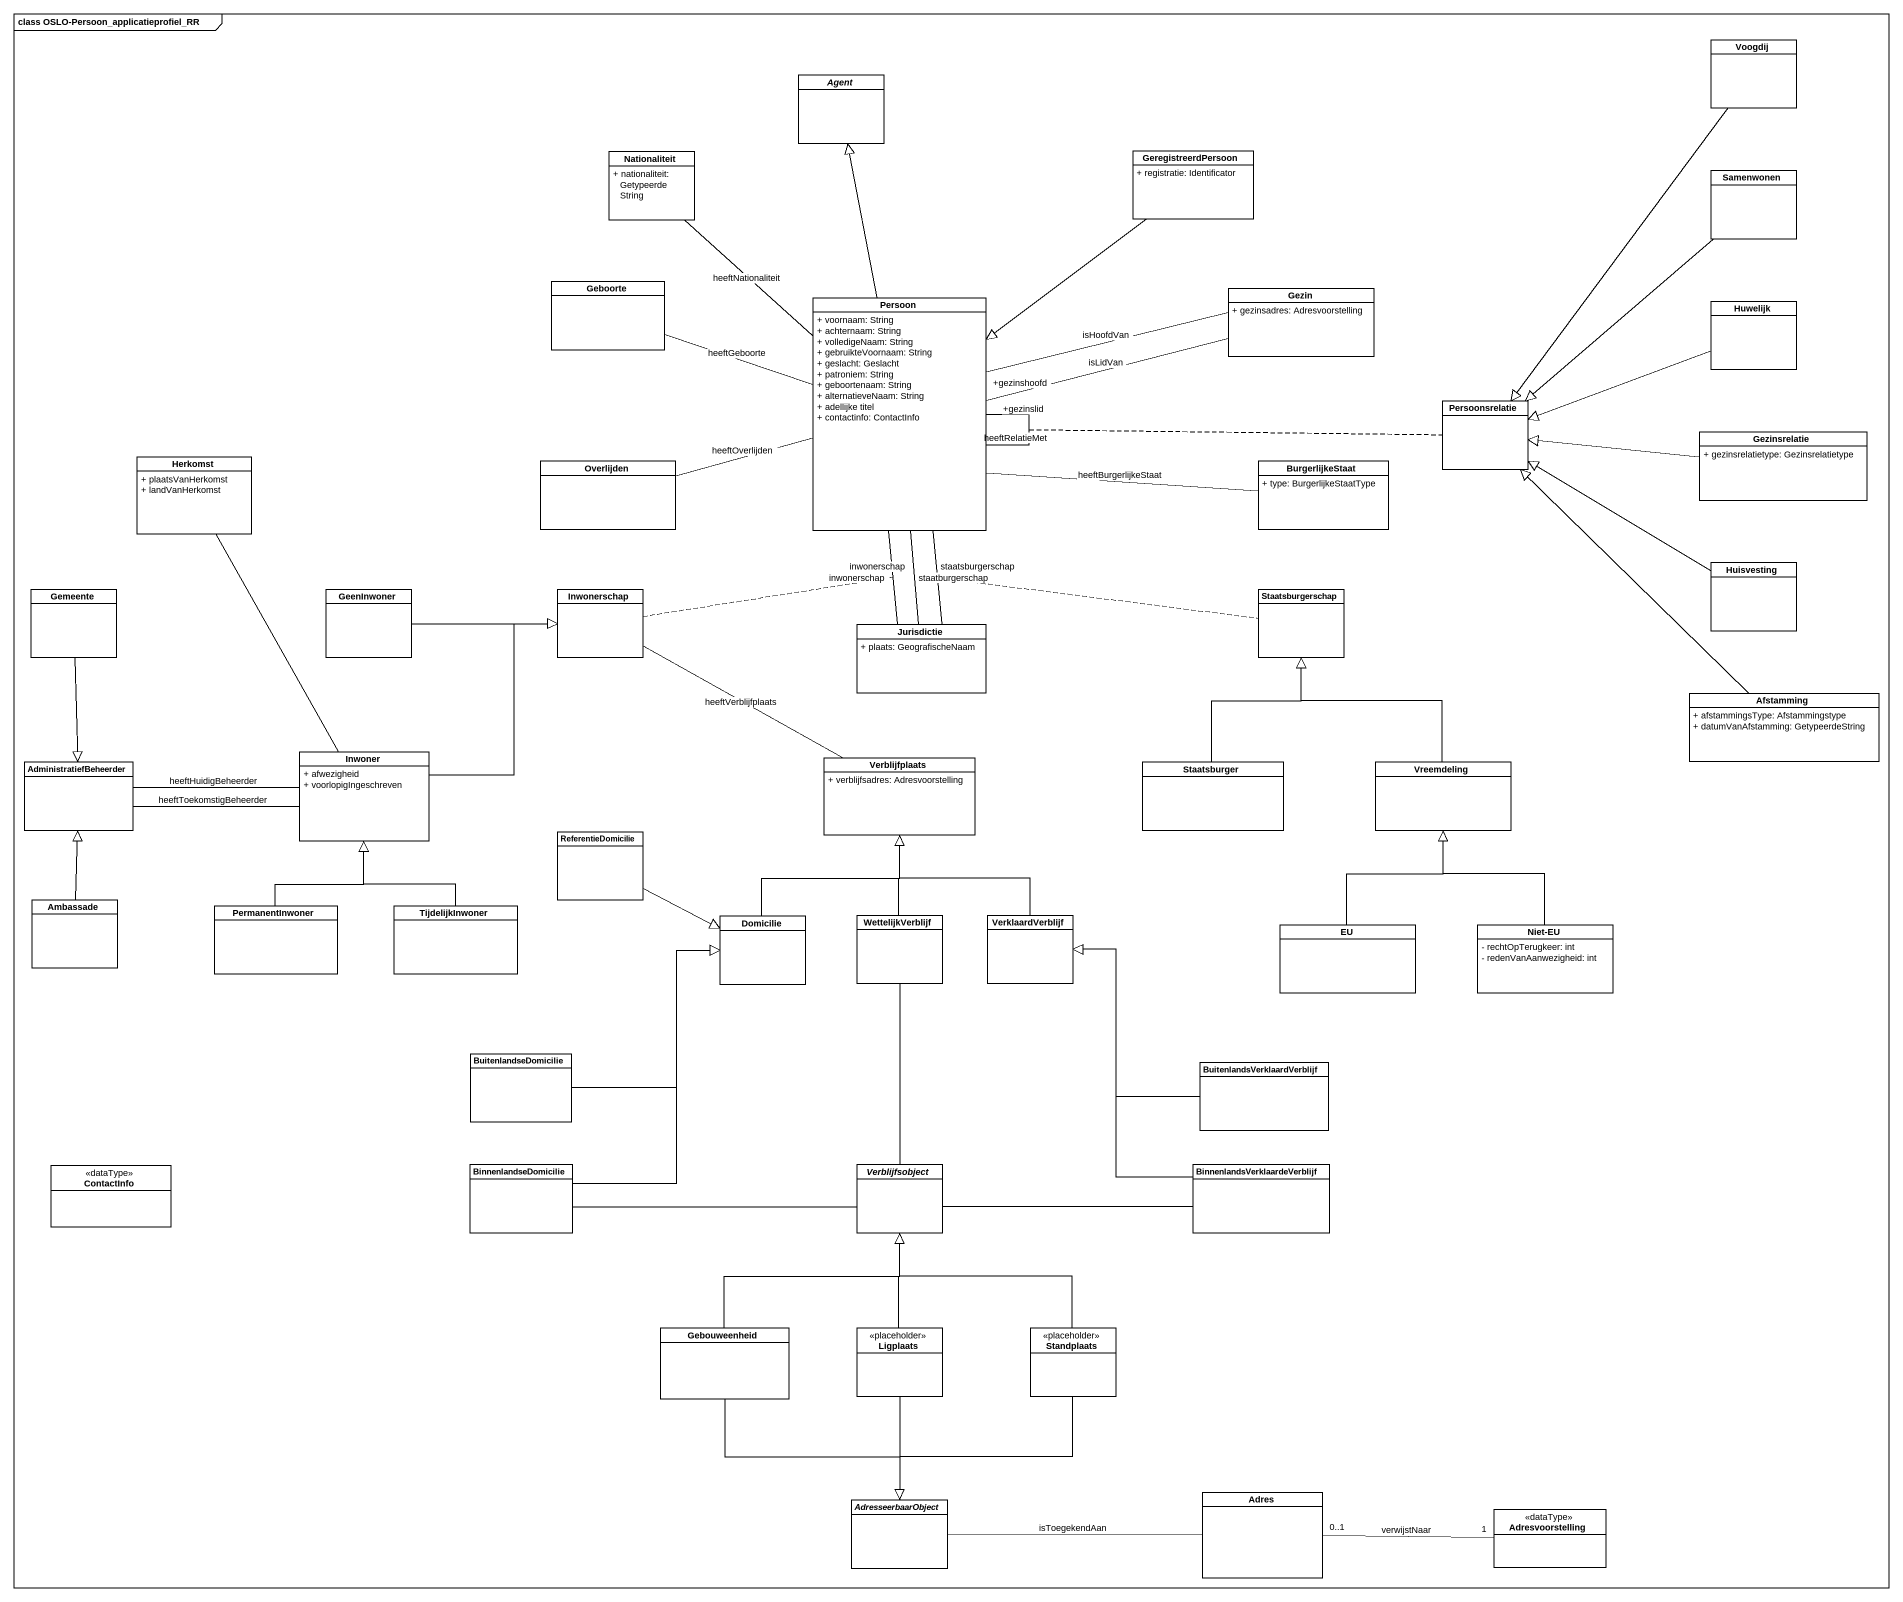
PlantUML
@startuml
mainframe class OSLO-Persoon_applicatieprofiel_RR
hide circle
hide empty members
skinparam classAttributeIconSize 0
class Voogdij
abstract class "Agent" as Agent_
class Nationaliteit {
  + nationaliteit: GetypeerdeString
}
class GeregistreerdPersoon {
  + registratie: Identificator
}
class Samenwonen
class Geboorte
class Gezin {
  + gezinsadres: Adresvoorstelling
}
class Persoon {
  + voornaam: String
  + achternaam: String
  + volledigeNaam: String
  + gebruikteVoornaam: String
  + geslacht: Geslacht
  + patroniem: String
  + geboortenaam: String
  + alternatieveNaam: String
  + adellijke titel
  + contactinfo: ContactInfo
}
class Huwelijk
class Persoonsrelatie
class Gezinsrelatie {
  + gezinsrelatietype: Gezinsrelatietype
}
class Herkomst {
  + plaatsVanHerkomst
  + landVanHerkomst
}
class Overlijden
class BurgerlijkeStaat {
  + type: BurgerlijkeStaatType
}
class Huisvesting
class Gemeente
class GeenInwoner
class Inwonerschap
class Staatsburgerschap
class Jurisdictie {
  + plaats: GeografischeNaam
}
class Afstamming {
  + afstammingsType: Afstammingstype
  + datumVanAfstamming: GetypeerdeString
}
class Inwoner {
  + afwezigheid
  + voorlopigIngeschreven
}
class Verblijfplaats {
  + verblijfsadres: Adresvoorstelling
}
class AdministratiefBeheerder
class Staatsburger
class Vreemdeling
class ReferentieDomicilie
class Ambassade
class PermanentInwoner
class TijdelijkInwoner
class Domicilie
class WettelijkVerblijf
class VerklaardVerblijf
class EU
class "Niet-EU" as Niet_EU {
  - rechtOpTerugkeer: int
  - redenVanAanwezigheid: int
}
class BuitenlandseDomicilie
class BuitenlandsVerklaardVerblijf
class ContactInfo <<dataType>>
class BinnenlandseDomicilie
abstract class Verblijfsobject
class "BinnenlandsVerklaardeVerblijf" as BinnenlandsVerklaardeVerblij
class Gebouweenheid
class Ligplaats <<placeholder>>
class Standplaats <<placeholder>>
class Adres
abstract class AdresseerbaarObject
class Adresvoorstelling <<dataType>>
Voogdij --|> Persoonsrelatie
GeregistreerdPersoon --|> Persoon
Samenwonen --|> Persoonsrelatie
Persoon -up-|> Agent_
Persoon -up- Nationaliteit : heeftNationaliteit
Persoon -left- Geboorte : heeftGeboorte
Persoon "+gezinslid" -right- Gezin : isLidVan
Persoon "+gezinshoofd" -right- Gezin : isHoofdVan
Persoon -- Persoon : heeftRelatieMet
(Persoon, Persoon) .. Persoonsrelatie
Persoon -left- Overlijden : heeftOverlijden
Persoon -right- BurgerlijkeStaat : heeftBurgerlijkeStaat
Persoon -- Jurisdictie : staatburgerschap
Persoon -- Jurisdictie : staatsburgerschap
(Persoon, Jurisdictie) .. Staatsburgerschap
Persoon -- Jurisdictie : inwonerschap
(Persoon, Jurisdictie) .. Inwonerschap
Persoon -- Jurisdictie : inwonerschap
Huwelijk -left-|> Persoonsrelatie
Gezinsrelatie -left-|> Persoonsrelatie
Huisvesting -up-|> Persoonsrelatie
Gemeente --|> AdministratiefBeheerder
GeenInwoner -right-|> Inwonerschap
Inwonerschap -right- Verblijfplaats : heeftVerblijfplaats
Afstamming -up-|> Persoonsrelatie
Inwoner -up- Herkomst
Inwoner -up-|> Inwonerschap
Inwoner -left- AdministratiefBeheerder : heeftToekomstigBeheerder
Inwoner -left- AdministratiefBeheerder : heeftHuidigBeheerder
Staatsburger -up-|> Staatsburgerschap
Vreemdeling -up-|> Staatsburgerschap
ReferentieDomicilie -right-|> Domicilie
Ambassade -up-|> AdministratiefBeheerder
PermanentInwoner -up-|> Inwoner
TijdelijkInwoner -up-|> Inwoner
Domicilie -up-|> Verblijfplaats
WettelijkVerblijf -up-|> Verblijfplaats
WettelijkVerblijf -- Verblijfsobject
VerklaardVerblijf -up-|> Verblijfplaats
EU -up-|> Vreemdeling
Niet_EU -up-|> Vreemdeling
BuitenlandseDomicilie -right-|> Domicilie
BuitenlandsVerklaardVerblijf -up-|> VerklaardVerblijf
BinnenlandseDomicilie -up-|> Domicilie
BinnenlandseDomicilie -right- Verblijfsobject
BinnenlandsVerklaardeVerblij -up-|> VerklaardVerblijf
BinnenlandsVerklaardeVerblij -left- Verblijfsobject
Gebouweenheid -up-|> Verblijfsobject
Gebouweenheid --|> AdresseerbaarObject
Ligplaats -up-|> Verblijfsobject
Ligplaats --|> AdresseerbaarObject
Standplaats -up-|> Verblijfsobject
Standplaats --|> AdresseerbaarObject
Adres -left- AdresseerbaarObject : isToegekendAan
Adresvoorstelling "1" -left- "0..1" Adres : verwijstNaar
@enduml
